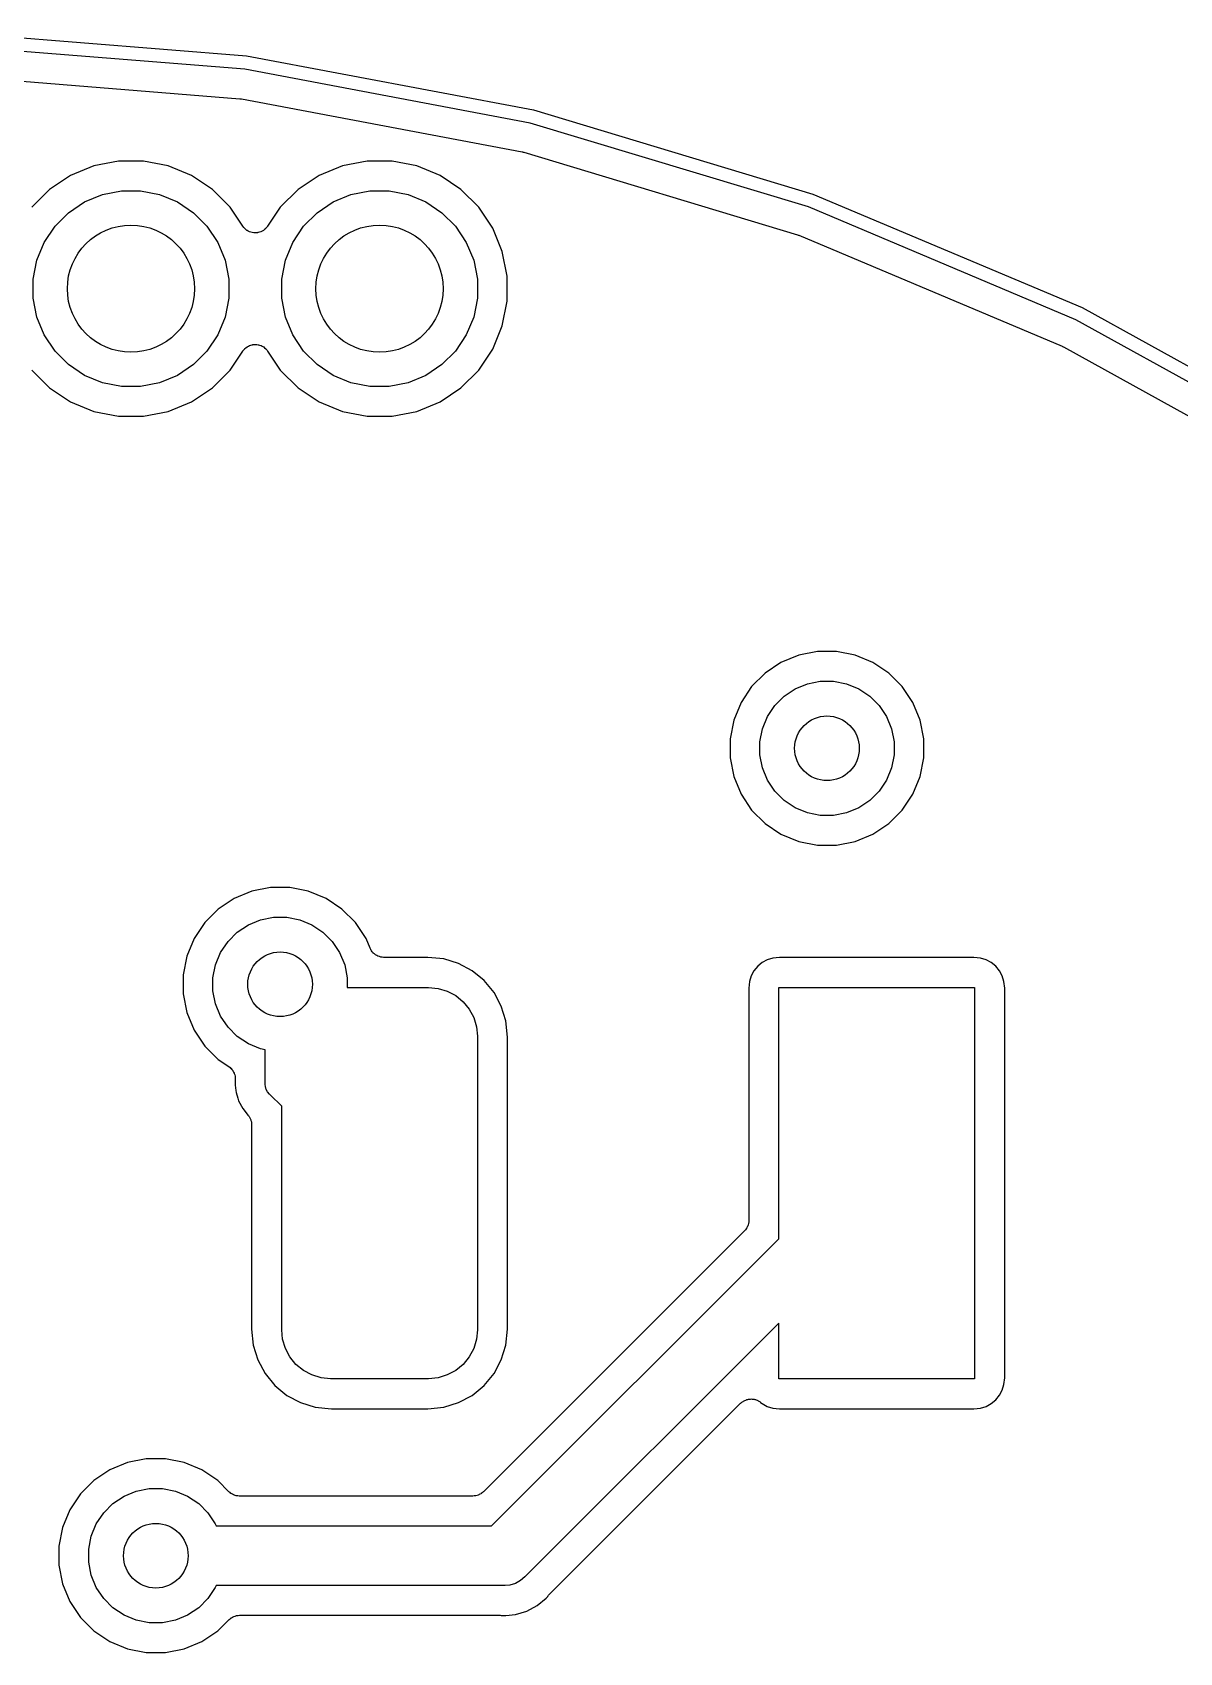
# Model space of a CAD drawing. Extents: x 176.5 to 204.5, y -115.6 to -87.6.
# Drawn here: x 191.27 to 197.13, y -95.87 to -87.59 of the extents above; entities that cross this region are included whole.
import ezdxf

# ---------------------------------------------------------------- set-up
doc = ezdxf.new("R2010")
doc.units = 0
doc.layers.add('BLACK', color=7, linetype='CONTINUOUS')

msp = doc.modelspace()

# ---------------------------------------------------------------- linework, layer by layer
at = {"layer": 'BLACK', "linetype": 'CONTINUOUS'}
for p, q in [((190.873, -87.59), (192.36, -87.709)), ((192.351, -87.7784), (190.871, -87.6599)), ((192.36, -87.709), (193.826, -87.9854)), ((193.81, -88.0534), (192.351, -87.7784)), ((190.871, -87.8125), (192.327, -87.929)), ((192.327, -87.929), (192.328, -87.9291)), ((192.328, -87.9291), (192.331, -87.9298)), ((192.331, -87.9298), (192.335, -87.9301)), ((192.335, -87.9301), (193.769, -88.2006)), ((193.826, -87.9854), (195.254, -88.4161)), ((195.231, -88.4819), (193.81, -88.0534)), ((193.769, -88.2006), (193.77, -88.2008)), ((193.77, -88.2008), (193.774, -88.2018)), ((193.774, -88.2018), (193.777, -88.2025)), ((193.777, -88.2025), (195.175, -88.624)), ((191.58, -88.2727), (191.461, -88.3218)), ((191.706, -88.2476), (191.58, -88.2727)), ((191.834, -88.2476), (191.706, -88.2476)), ((191.96, -88.2727), (191.834, -88.2476)), ((192.079, -88.3218), (191.96, -88.2727)), ((192.85, -88.2727), (192.731, -88.3218)), ((192.976, -88.2476), (192.85, -88.2727)), ((193.104, -88.2476), (192.976, -88.2476)), ((193.23, -88.2727), (193.104, -88.2476)), ((193.349, -88.3218), (193.23, -88.2727)), ((191.461, -88.3218), (191.354, -88.3932)), ((192.186, -88.3932), (192.079, -88.3218)), ((192.731, -88.3218), (192.624, -88.3932)), ((193.456, -88.3932), (193.349, -88.3218)), ((191.354, -88.3932), (191.263, -88.4841)), ((191.533, -88.4569), (191.624, -88.4192)), ((191.624, -88.4192), (191.721, -88.4)), ((191.721, -88.4), (191.819, -88.4)), ((191.819, -88.4), (191.916, -88.4192)), ((191.916, -88.4192), (192.007, -88.4569)), ((192.277, -88.4841), (192.186, -88.3932)), ((192.624, -88.3932), (192.533, -88.4841)), ((192.803, -88.4569), (192.894, -88.4192)), ((192.894, -88.4192), (192.991, -88.4)), ((192.991, -88.4), (193.089, -88.4)), ((193.089, -88.4), (193.186, -88.4192)), ((193.186, -88.4192), (193.277, -88.4569)), ((193.547, -88.4841), (193.456, -88.3932)), ((195.254, -88.4161), (196.629, -88.9961)), ((191.382, -88.5813), (191.451, -88.5116)), ((191.451, -88.5116), (191.533, -88.4569)), ((192.007, -88.4569), (192.089, -88.5116)), ((192.089, -88.5116), (192.158, -88.5813)), ((192.342, -88.5812), (192.277, -88.4841)), ((192.533, -88.4841), (192.468, -88.5812)), ((192.652, -88.5813), (192.721, -88.5116)), ((192.721, -88.5116), (192.803, -88.4569)), ((193.277, -88.4569), (193.359, -88.5116)), ((193.359, -88.5116), (193.428, -88.5813)), ((193.618, -88.591), (193.547, -88.4841)), ((196.598, -89.0591), (195.231, -88.4819)), ((191.327, -88.6632), (191.382, -88.5813)), ((192.158, -88.5813), (192.213, -88.6632)), ((192.346, -88.5868), (192.342, -88.5812)), ((192.351, -88.5925), (192.346, -88.5868)), ((192.351, -88.5926), (192.351, -88.5925)), ((192.351, -88.5927), (192.351, -88.5926)), ((192.357, -88.5973), (192.351, -88.5927)), ((192.362, -88.602), (192.357, -88.5973)), ((192.362, -88.6021), (192.362, -88.602)), ((192.363, -88.6022), (192.362, -88.6021)), ((192.369, -88.6056), (192.363, -88.6022)), ((192.375, -88.6091), (192.369, -88.6056)), ((192.376, -88.6092), (192.375, -88.6091)), ((192.375, -88.6091), (192.375, -88.6091)), ((192.383, -88.6113), (192.376, -88.6092)), ((192.389, -88.6135), (192.383, -88.6113)), ((192.39, -88.6135), (192.389, -88.6135)), ((192.39, -88.6136), (192.39, -88.6135)), ((192.397, -88.6143), (192.39, -88.6136)), ((192.404, -88.6151), (192.397, -88.6143)), ((192.405, -88.6151), (192.404, -88.6151)), ((192.404, -88.6151), (192.404, -88.6151)), ((192.412, -88.6144), (192.405, -88.6151)), ((192.419, -88.6138), (192.412, -88.6144)), ((192.426, -88.6116), (192.419, -88.6137)), ((192.419, -88.6137), (192.419, -88.6137)), ((192.419, -88.6137), (192.419, -88.6138)), ((192.433, -88.6096), (192.426, -88.6116)), ((192.434, -88.6095), (192.433, -88.6096)), ((192.44, -88.6061), (192.434, -88.6095)), ((192.434, -88.6095), (192.434, -88.6095)), ((192.447, -88.6028), (192.44, -88.6061)), ((192.452, -88.5981), (192.447, -88.6026)), ((192.447, -88.6026), (192.447, -88.6026)), ((192.447, -88.6026), (192.447, -88.6028)), ((192.458, -88.5935), (192.452, -88.5981)), ((192.463, -88.5878), (192.458, -88.5932)), ((192.458, -88.5932), (192.458, -88.5933)), ((192.458, -88.5933), (192.458, -88.5935)), ((192.468, -88.5821), (192.463, -88.5878)), ((192.468, -88.5812), (192.468, -88.5818)), ((192.468, -88.5818), (192.468, -88.5818)), ((192.468, -88.5818), (192.468, -88.5818)), ((192.468, -88.5818), (192.468, -88.5821)), ((192.597, -88.6632), (192.652, -88.5813)), ((193.428, -88.5813), (193.483, -88.6632)), ((193.667, -88.7097), (193.618, -88.591)), ((191.289, -88.7542), (191.327, -88.6632)), ((192.213, -88.6632), (192.251, -88.7542)), ((192.559, -88.7542), (192.597, -88.6632)), ((193.483, -88.6632), (193.521, -88.7542)), ((195.175, -88.624), (195.176, -88.6243)), ((195.176, -88.6243), (195.179, -88.6257)), ((195.179, -88.6257), (195.183, -88.6268)), ((195.183, -88.6268), (196.528, -89.1945)), ((191.27, -88.8508), (191.289, -88.7542)), ((192.251, -88.7542), (192.27, -88.8508)), ((192.54, -88.8508), (192.559, -88.7542)), ((193.521, -88.7542), (193.54, -88.8508)), ((193.692, -88.8357), (193.667, -88.7097)), ((191.27, -88.9492), (191.27, -88.8508)), ((192.27, -88.8508), (192.27, -88.9492)), ((192.54, -88.9492), (192.54, -88.8508)), ((193.54, -88.8508), (193.54, -88.9492)), ((193.692, -88.9643), (193.692, -88.8357)), ((191.289, -89.0458), (191.27, -88.9492)), ((192.27, -88.9492), (192.251, -89.0458)), ((192.559, -89.0458), (192.54, -88.9492)), ((193.54, -88.9492), (193.521, -89.0458)), ((193.667, -89.0903), (193.692, -88.9643)), ((196.629, -88.9961), (197.934, -89.719)), ((191.327, -89.1368), (191.289, -89.0458)), ((192.251, -89.0458), (192.213, -89.1368)), ((192.597, -89.1368), (192.559, -89.0458)), ((193.521, -89.0458), (193.483, -89.1368)), ((193.618, -89.209), (193.667, -89.0903)), ((197.897, -89.7783), (196.598, -89.0591)), ((191.382, -89.2187), (191.327, -89.1368)), ((192.213, -89.1368), (192.158, -89.2187)), ((192.357, -89.202), (192.363, -89.1974)), ((192.363, -89.1972), (192.37, -89.1939)), ((192.363, -89.1974), (192.363, -89.1972)), ((192.363, -89.1974), (192.363, -89.1974)), ((192.37, -89.1939), (192.376, -89.1905)), ((192.376, -89.1905), (192.377, -89.1904)), ((192.376, -89.1905), (192.376, -89.1905)), ((192.377, -89.1904), (192.383, -89.1884)), ((192.383, -89.1884), (192.391, -89.1863)), ((192.391, -89.1862), (192.398, -89.1856)), ((192.391, -89.1863), (192.391, -89.1862)), ((192.391, -89.1863), (192.391, -89.1863)), ((192.398, -89.1856), (192.405, -89.1849)), ((192.405, -89.1849), (192.406, -89.1849)), ((192.406, -89.1849), (192.406, -89.1849)), ((192.406, -89.1849), (192.413, -89.1857)), ((192.413, -89.1857), (192.42, -89.1864)), ((192.42, -89.1864), (192.42, -89.1865)), ((192.42, -89.1865), (192.421, -89.1865)), ((192.421, -89.1865), (192.427, -89.1887)), ((192.427, -89.1887), (192.434, -89.1908)), ((192.434, -89.1908), (192.435, -89.1909)), ((192.435, -89.1909), (192.435, -89.1909)), ((192.435, -89.1909), (192.441, -89.1944)), ((192.441, -89.1944), (192.447, -89.1978)), ((192.447, -89.1978), (192.448, -89.1979)), ((192.448, -89.1979), (192.448, -89.198)), ((192.448, -89.198), (192.453, -89.2027)), ((192.652, -89.2187), (192.597, -89.1368)), ((193.483, -89.1368), (193.428, -89.2187)), ((196.528, -89.1945), (196.529, -89.1949)), ((196.529, -89.1949), (196.532, -89.1966)), ((196.532, -89.1966), (196.535, -89.198)), ((196.535, -89.198), (197.812, -89.9055)), ((191.451, -89.2884), (191.382, -89.2187)), ((192.158, -89.2187), (192.089, -89.2884)), ((192.277, -89.3159), (192.342, -89.2188)), ((192.342, -89.2179), (192.347, -89.2122)), ((192.342, -89.2182), (192.342, -89.2179)), ((192.342, -89.2188), (192.342, -89.2182)), ((192.342, -89.2182), (192.342, -89.2182)), ((192.342, -89.2182), (192.342, -89.2182)), ((192.347, -89.2122), (192.352, -89.2068)), ((192.352, -89.2065), (192.357, -89.202)), ((192.352, -89.2067), (192.352, -89.2065)), ((192.352, -89.2068), (192.352, -89.2067)), ((192.453, -89.2027), (192.459, -89.2073)), ((192.459, -89.2073), (192.459, -89.2074)), ((192.459, -89.2074), (192.459, -89.2075)), ((192.459, -89.2075), (192.464, -89.2132)), ((192.464, -89.2132), (192.468, -89.2188)), ((192.468, -89.2188), (192.533, -89.3159)), ((192.721, -89.2884), (192.652, -89.2187)), ((193.428, -89.2187), (193.359, -89.2884)), ((193.547, -89.3159), (193.618, -89.209)), ((191.263, -89.3159), (191.354, -89.4068)), ((191.533, -89.3431), (191.451, -89.2884)), ((191.624, -89.3808), (191.533, -89.3431)), ((192.007, -89.3431), (191.916, -89.3808)), ((192.089, -89.2884), (192.007, -89.3431)), ((192.186, -89.4068), (192.277, -89.3159)), ((192.533, -89.3159), (192.624, -89.4068)), ((192.803, -89.3431), (192.721, -89.2884)), ((192.894, -89.3808), (192.803, -89.3431)), ((193.277, -89.3431), (193.186, -89.3808)), ((193.359, -89.2884), (193.277, -89.3431)), ((193.456, -89.4068), (193.547, -89.3159)), ((191.354, -89.4068), (191.461, -89.4781)), ((191.721, -89.4), (191.624, -89.3808)), ((191.819, -89.4), (191.721, -89.4)), ((191.916, -89.3808), (191.819, -89.4)), ((192.079, -89.4781), (192.186, -89.4068)), ((192.624, -89.4068), (192.731, -89.4781)), ((192.991, -89.4), (192.894, -89.3808)), ((193.089, -89.4), (192.991, -89.4)), ((193.186, -89.3808), (193.089, -89.4)), ((193.349, -89.4781), (193.456, -89.4068)), ((191.461, -89.4781), (191.58, -89.5273)), ((191.58, -89.5273), (191.706, -89.5524)), ((191.834, -89.5524), (191.96, -89.5273)), ((191.96, -89.5273), (192.079, -89.4781)), ((192.731, -89.4781), (192.85, -89.5273)), ((192.85, -89.5273), (192.976, -89.5524)), ((193.104, -89.5524), (193.23, -89.5273)), ((193.23, -89.5273), (193.349, -89.4781)), ((191.706, -89.5524), (191.834, -89.5524)), ((192.976, -89.5524), (193.104, -89.5524)), ((195.182, -90.7732), (195.091, -90.8106)), ((195.277, -90.7542), (195.182, -90.7732)), ((195.375, -90.7542), (195.277, -90.7542)), ((195.47, -90.7732), (195.375, -90.7542)), ((195.561, -90.8106), (195.47, -90.7732)), ((195.091, -90.8106), (195.01, -90.8648)), ((195.642, -90.8648), (195.561, -90.8106)), ((194.941, -90.9338), (194.887, -91.0149)), ((195.01, -90.8648), (194.941, -90.9338)), ((195.164, -90.9456), (195.226, -90.9198)), ((195.226, -90.9198), (195.292, -90.9066)), ((195.292, -90.9066), (195.36, -90.9066)), ((195.36, -90.9066), (195.426, -90.9198)), ((195.426, -90.9198), (195.488, -90.9456)), ((195.711, -90.9338), (195.642, -90.8648)), ((195.765, -91.0149), (195.711, -90.9338)), ((194.887, -91.0149), (194.85, -91.105)), ((195.06, -91.0309), (195.107, -90.9832)), ((195.107, -90.9832), (195.164, -90.9456)), ((195.488, -90.9456), (195.545, -90.9832)), ((195.545, -90.9832), (195.592, -91.0309)), ((195.802, -91.105), (195.765, -91.0149)), ((194.85, -91.105), (194.831, -91.2007)), ((194.996, -91.1495), (195.022, -91.0871)), ((195.022, -91.0871), (195.06, -91.0309)), ((195.592, -91.0309), (195.63, -91.0871)), ((195.63, -91.0871), (195.656, -91.1495)), ((195.821, -91.2007), (195.802, -91.105)), ((194.983, -91.2157), (194.996, -91.1495)), ((195.656, -91.1495), (195.669, -91.2157)), ((194.831, -91.2007), (194.831, -91.2983)), ((194.983, -91.2833), (194.983, -91.2157)), ((195.669, -91.2157), (195.669, -91.2833)), ((195.821, -91.2983), (195.821, -91.2007)), ((194.831, -91.2983), (194.85, -91.394)), ((194.996, -91.3495), (194.983, -91.2833)), ((195.022, -91.4119), (194.996, -91.3495)), ((195.656, -91.3495), (195.63, -91.4119)), ((195.669, -91.2833), (195.656, -91.3495)), ((195.802, -91.394), (195.821, -91.2983)), ((194.85, -91.394), (194.887, -91.4841)), ((195.06, -91.4681), (195.022, -91.4119)), ((195.63, -91.4119), (195.592, -91.4681)), ((195.765, -91.4841), (195.802, -91.394)), ((194.887, -91.4841), (194.941, -91.5652)), ((195.107, -91.5159), (195.06, -91.4681)), ((195.164, -91.5534), (195.107, -91.5159)), ((195.545, -91.5159), (195.488, -91.5534)), ((195.592, -91.4681), (195.545, -91.5159)), ((195.711, -91.5652), (195.765, -91.4841)), ((194.941, -91.5652), (195.01, -91.6342)), ((195.226, -91.5792), (195.164, -91.5534)), ((195.292, -91.5924), (195.226, -91.5792)), ((195.36, -91.5924), (195.292, -91.5924)), ((195.426, -91.5792), (195.36, -91.5924)), ((195.488, -91.5534), (195.426, -91.5792)), ((195.642, -91.6342), (195.711, -91.5652)), ((195.01, -91.6342), (195.091, -91.6884)), ((195.561, -91.6884), (195.642, -91.6342)), ((195.091, -91.6884), (195.182, -91.7258)), ((195.182, -91.7258), (195.277, -91.7448)), ((195.277, -91.7448), (195.375, -91.7448)), ((195.375, -91.7448), (195.47, -91.7258)), ((195.47, -91.7258), (195.561, -91.6884)), ((192.388, -91.9797), (192.297, -92.0171)), ((192.483, -91.9607), (192.388, -91.9797)), ((192.581, -91.9607), (192.483, -91.9607)), ((192.676, -91.9797), (192.581, -91.9607)), ((192.767, -92.0171), (192.676, -91.9797)), ((192.216, -92.0713), (192.147, -92.1403)), ((192.297, -92.0171), (192.216, -92.0713)), ((192.848, -92.0713), (192.767, -92.0171)), ((192.917, -92.1403), (192.848, -92.0713)), ((192.147, -92.1403), (192.093, -92.2214)), ((192.313, -92.1897), (192.37, -92.1521)), ((192.37, -92.1521), (192.432, -92.1263)), ((192.432, -92.1263), (192.498, -92.1131)), ((192.498, -92.1131), (192.566, -92.1131)), ((192.566, -92.1131), (192.632, -92.1263)), ((192.632, -92.1263), (192.694, -92.1521)), ((192.694, -92.1521), (192.751, -92.1897)), ((192.971, -92.2214), (192.917, -92.1403)), ((192.093, -92.2214), (192.056, -92.3115)), ((192.228, -92.2936), (192.266, -92.2374)), ((192.266, -92.2374), (192.313, -92.1897)), ((192.751, -92.1897), (192.798, -92.2374)), ((192.798, -92.2374), (192.836, -92.2936)), ((192.992, -92.2715), (192.971, -92.2214)), ((192.056, -92.3115), (192.037, -92.4072)), ((192.202, -92.356), (192.228, -92.2936)), ((192.836, -92.2936), (192.862, -92.356)), ((192.995, -92.2777), (192.992, -92.2715)), ((192.998, -92.284), (192.995, -92.2777)), ((192.999, -92.2843), (192.998, -92.284)), ((192.999, -92.2846), (192.999, -92.2843)), ((193.003, -92.2901), (192.999, -92.2846)), ((193.008, -92.2956), (193.003, -92.2901)), ((193.008, -92.2958), (193.008, -92.2956)), ((193.008, -92.2961), (193.008, -92.2958)), ((193.014, -92.3006), (193.008, -92.2961)), ((193.019, -92.3052), (193.014, -92.3006)), ((193.019, -92.3053), (193.019, -92.3052)), ((193.02, -92.3055), (193.019, -92.3053)), ((193.026, -92.3089), (193.02, -92.3055)), ((193.032, -92.3123), (193.026, -92.3089)), ((193.032, -92.3124), (193.032, -92.3123)), ((193.033, -92.3126), (193.032, -92.3124)), ((193.039, -92.3147), (193.033, -92.3126)), ((193.046, -92.3168), (193.039, -92.3147)), ((193.047, -92.3169), (193.046, -92.3168)), ((193.047, -92.317), (193.047, -92.3169)), ((193.054, -92.3177), (193.047, -92.317)), ((193.061, -92.3185), (193.054, -92.3177)), ((193.062, -92.3185), (193.061, -92.3185)), ((193.286, -92.3185), (193.062, -92.3185)), ((193.062, -92.3185), (193.062, -92.3185)), ((193.062, -92.3185), (193.062, -92.3185)), ((193.062, -92.3185), (193.062, -92.3185)), ((193.369, -92.3266), (193.286, -92.3185)), ((193.444, -92.3495), (193.369, -92.3266)), ((194.995, -92.3447), (194.972, -92.3637)), ((195.021, -92.3305), (194.995, -92.3447)), ((195.05, -92.3218), (195.021, -92.3305)), ((195.084, -92.3185), (195.05, -92.3218)), ((196.076, -92.3185), (195.084, -92.3185)), ((196.11, -92.3218), (196.076, -92.3185)), ((196.139, -92.3305), (196.11, -92.3218)), ((196.165, -92.3447), (196.139, -92.3305)), ((196.188, -92.3637), (196.165, -92.3447)), ((192.037, -92.4072), (192.037, -92.5048)), ((192.189, -92.4222), (192.202, -92.356)), ((192.189, -92.4898), (192.189, -92.4222)), ((192.862, -92.356), (192.875, -92.4222)), ((192.875, -92.4222), (192.875, -92.472)), ((193.514, -92.3868), (193.444, -92.3495)), ((193.575, -92.4369), (193.514, -92.3868)), ((194.939, -92.4134), (194.93, -92.4421)), ((194.953, -92.3869), (194.939, -92.4134)), ((194.972, -92.3637), (194.953, -92.3869)), ((196.207, -92.3869), (196.188, -92.3637)), ((196.221, -92.4134), (196.207, -92.3869)), ((196.23, -92.4421), (196.221, -92.4134)), ((192.037, -92.5048), (192.056, -92.6005)), ((192.202, -92.556), (192.189, -92.4898)), ((192.875, -92.472), (193.29, -92.472)), ((193.29, -92.472), (193.339, -92.4768)), ((193.339, -92.4768), (193.386, -92.491)), ((193.386, -92.491), (193.429, -92.5141)), ((193.625, -92.498), (193.575, -92.4369)), ((193.662, -92.5677), (193.625, -92.498)), ((194.93, -92.4421), (194.926, -92.4757)), ((194.926, -92.4757), (194.926, -93.6629)), ((195.08, -93.7565), (195.08, -92.472)), ((195.08, -92.472), (196.08, -92.472)), ((196.08, -92.472), (196.08, -94.472)), ((196.234, -92.4757), (196.23, -92.4421)), ((196.234, -94.4683), (196.234, -92.4757)), ((192.228, -92.6184), (192.202, -92.556)), ((193.429, -92.5141), (193.467, -92.5452)), ((193.467, -92.5452), (193.498, -92.5831)), ((193.498, -92.5831), (193.521, -92.6263)), ((193.685, -92.6434), (193.662, -92.5677)), ((192.056, -92.6005), (192.093, -92.6906)), ((192.266, -92.6746), (192.228, -92.6184)), ((192.313, -92.7223), (192.266, -92.6746)), ((193.521, -92.6263), (193.535, -92.6732)), ((193.535, -92.6732), (193.54, -92.722)), ((193.694, -92.7257), (193.685, -92.6434)), ((192.093, -92.6906), (192.147, -92.7717)), ((192.37, -92.7599), (192.313, -92.7223)), ((192.432, -92.7857), (192.37, -92.7599)), ((193.54, -92.722), (193.54, -94.222)), ((193.694, -94.2183), (193.694, -92.7257)), ((192.147, -92.7717), (192.216, -92.8407)), ((192.216, -92.8407), (192.27, -92.8763)), ((192.456, -92.7905), (192.432, -92.7857)), ((192.456, -92.9603), (192.456, -92.7905)), ((192.27, -92.8763), (192.27, -92.8765)), ((192.27, -92.8765), (192.27, -92.8765)), ((192.27, -92.8765), (192.27, -92.8765)), ((192.27, -92.8765), (192.27, -92.8769)), ((192.27, -92.8769), (192.276, -92.8815)), ((192.276, -92.8815), (192.281, -92.886)), ((192.281, -92.886), (192.281, -92.8863)), ((192.281, -92.8863), (192.282, -92.8865)), ((192.282, -92.8865), (192.286, -92.892)), ((192.286, -92.892), (192.291, -92.8975)), ((192.291, -92.8975), (192.291, -92.8978)), ((192.291, -92.8978), (192.291, -92.8981)), ((192.291, -92.8981), (192.294, -92.9044)), ((192.294, -92.9044), (192.298, -92.9106)), ((192.298, -92.9106), (192.298, -92.911)), ((192.298, -92.911), (192.298, -92.9113)), ((192.298, -92.9113), (192.3, -92.9181)), ((192.3, -92.9181), (192.302, -92.9249)), ((192.302, -92.9249), (192.302, -92.9252)), ((192.302, -92.9252), (192.302, -92.9256)), ((192.302, -92.9256), (192.303, -92.9326)), ((192.303, -92.9565), (192.302, -92.964)), ((192.302, -92.964), (192.303, -92.9715)), ((192.303, -92.9326), (192.303, -92.9397)), ((192.303, -92.9397), (192.303, -92.949)), ((192.303, -92.949), (192.303, -92.9501)), ((192.303, -92.9501), (192.303, -92.9533)), ((192.303, -92.9533), (192.303, -92.9565)), ((192.303, -92.9715), (192.303, -92.9716)), ((192.303, -92.9716), (192.306, -92.9981)), ((192.306, -92.9981), (192.306, -92.9981)), ((192.306, -92.9981), (192.307, -93.0088)), ((192.307, -93.0088), (192.316, -93.038)), ((192.455, -92.964), (192.456, -92.9603)), ((192.456, -92.9677), (192.455, -92.964)), ((192.457, -92.9789), (192.456, -92.9677)), ((192.456, -92.9677), (192.456, -92.9677)), ((192.461, -92.9933), (192.457, -92.9789)), ((192.468, -93.0065), (192.461, -92.9933)), ((192.478, -93.0181), (192.468, -93.0065)), ((192.316, -93.038), (192.316, -93.0381)), ((192.316, -93.0381), (192.32, -93.0519)), ((192.32, -93.0519), (192.341, -93.0916)), ((192.341, -93.0916), (192.369, -93.126)), ((192.481, -93.0205), (192.478, -93.0181)), ((192.54, -93.0798), (192.481, -93.0205)), ((192.54, -94.222), (192.54, -93.0798)), ((192.369, -93.126), (192.37, -93.1268)), ((192.37, -93.1268), (192.372, -93.1296)), ((192.372, -93.1296), (192.374, -93.1321)), ((192.374, -93.1321), (192.376, -93.1358)), ((192.376, -93.1358), (192.378, -93.1393)), ((192.378, -93.1393), (192.379, -93.1423)), ((192.379, -93.1423), (192.381, -93.1453)), ((192.381, -93.1453), (192.382, -93.1492)), ((192.382, -93.1492), (192.383, -93.1531)), ((192.383, -93.1531), (192.384, -93.1563)), ((192.384, -93.1563), (192.385, -93.1595)), ((192.385, -93.1595), (192.385, -93.1636)), ((192.385, -93.1636), (192.386, -93.1677)), ((192.386, -93.1677), (192.386, -93.171)), ((192.386, -93.171), (192.386, -93.1743)), ((192.386, -93.1743), (192.386, -94.2183)), ((194.926, -93.671), (194.925, -93.678)), ((194.926, -93.6629), (194.926, -93.6632)), ((194.926, -93.6632), (194.926, -93.6632)), ((194.926, -93.6632), (194.926, -93.6632)), ((194.926, -93.6632), (194.926, -93.664)), ((194.926, -93.664), (194.926, -93.671)), ((194.904, -93.7168), (193.571, -95.0499)), ((194.909, -93.7113), (194.904, -93.7168)), ((194.913, -93.7059), (194.909, -93.7113)), ((194.914, -93.7053), (194.913, -93.7056)), ((194.913, -93.7056), (194.913, -93.7059)), ((194.917, -93.6991), (194.914, -93.7053)), ((194.92, -93.6929), (194.917, -93.6991)), ((194.921, -93.6922), (194.92, -93.6925)), ((194.92, -93.6925), (194.92, -93.6929)), ((194.923, -93.6854), (194.921, -93.6922)), ((194.925, -93.6787), (194.923, -93.6854)), ((194.925, -93.678), (194.925, -93.6783)), ((194.925, -93.6783), (194.925, -93.6787)), ((193.612, -95.2246), (195.08, -93.7565)), ((192.386, -94.2183), (192.395, -94.3006)), ((192.545, -94.2708), (192.54, -94.222)), ((193.54, -94.222), (193.535, -94.2708)), ((193.685, -94.3006), (193.694, -94.2183)), ((195.08, -94.1875), (193.788, -95.4795)), ((195.08, -94.472), (195.08, -94.1875)), ((192.395, -94.3006), (192.418, -94.3763)), ((192.559, -94.3177), (192.545, -94.2708)), ((192.582, -94.3609), (192.559, -94.3177)), ((193.521, -94.3177), (193.498, -94.3609)), ((193.535, -94.2708), (193.521, -94.3177)), ((193.662, -94.3763), (193.685, -94.3006)), ((192.418, -94.3763), (192.455, -94.446)), ((192.613, -94.3988), (192.582, -94.3609)), ((192.651, -94.4299), (192.613, -94.3988)), ((193.467, -94.3988), (193.429, -94.4299)), ((193.498, -94.3609), (193.467, -94.3988)), ((193.625, -94.446), (193.662, -94.3763)), ((192.455, -94.446), (192.505, -94.5071)), ((192.694, -94.453), (192.651, -94.4299)), ((192.741, -94.4672), (192.694, -94.453)), ((192.79, -94.472), (192.741, -94.4672)), ((193.29, -94.472), (192.79, -94.472)), ((193.339, -94.4672), (193.29, -94.472)), ((193.386, -94.453), (193.339, -94.4672)), ((193.429, -94.4299), (193.386, -94.453)), ((193.575, -94.5071), (193.625, -94.446)), ((196.08, -94.472), (195.08, -94.472)), ((196.23, -94.5019), (196.234, -94.4683)), ((192.505, -94.5071), (192.566, -94.5572)), ((192.566, -94.5572), (192.636, -94.5944)), ((193.444, -94.5944), (193.514, -94.5572)), ((193.514, -94.5572), (193.575, -94.5071)), ((194.903, -94.5845), (194.907, -94.583)), ((194.907, -94.583), (194.911, -94.5812)), ((194.911, -94.5812), (194.914, -94.5802)), ((194.914, -94.5802), (194.917, -94.5789)), ((194.917, -94.5789), (194.921, -94.5781)), ((194.921, -94.5781), (194.925, -94.577)), ((194.925, -94.577), (194.928, -94.5767)), ((194.928, -94.5767), (194.932, -94.5761)), ((194.932, -94.5761), (194.936, -94.5761)), ((194.936, -94.5761), (194.94, -94.5757)), ((194.94, -94.5757), (194.943, -94.5761)), ((194.943, -94.5761), (194.947, -94.5761)), ((194.947, -94.5761), (194.95, -94.5769)), ((194.95, -94.5769), (194.954, -94.5773)), ((194.954, -94.5773), (194.958, -94.5784)), ((194.958, -94.5784), (194.961, -94.579)), ((194.961, -94.579), (194.965, -94.5806)), ((194.965, -94.5806), (194.969, -94.5818)), ((194.969, -94.5818), (194.972, -94.5834)), ((194.972, -94.5834), (194.975, -94.5848)), ((196.165, -94.5993), (196.188, -94.5803)), ((196.188, -94.5803), (196.207, -94.5571)), ((196.207, -94.5571), (196.221, -94.5306)), ((196.221, -94.5306), (196.23, -94.5019)), ((192.636, -94.5944), (192.711, -94.6174)), ((192.711, -94.6174), (192.794, -94.6255)), ((192.794, -94.6255), (193.286, -94.6255)), ((193.286, -94.6255), (193.369, -94.6174)), ((193.369, -94.6174), (193.444, -94.5944)), ((193.904, -95.5793), (194.885, -94.598)), ((194.885, -94.598), (194.886, -94.5973)), ((194.886, -94.5973), (194.888, -94.5951)), ((194.888, -94.5951), (194.891, -94.5927)), ((194.891, -94.5927), (194.894, -94.5905)), ((194.894, -94.5905), (194.897, -94.588)), ((194.897, -94.588), (194.9, -94.5864)), ((194.9, -94.5864), (194.903, -94.5845)), ((194.975, -94.5848), (194.978, -94.587)), ((194.978, -94.587), (194.982, -94.5889)), ((194.982, -94.5889), (194.984, -94.5911)), ((194.984, -94.5911), (194.987, -94.593)), ((194.987, -94.593), (194.995, -94.5993)), ((194.995, -94.5993), (195.021, -94.6135)), ((195.021, -94.6135), (195.05, -94.6222)), ((195.05, -94.6222), (195.084, -94.6255)), ((195.084, -94.6255), (196.076, -94.6255)), ((196.076, -94.6255), (196.11, -94.6222)), ((196.11, -94.6222), (196.139, -94.6135)), ((196.139, -94.6135), (196.165, -94.5993)), ((191.753, -94.9007), (191.662, -94.9381)), ((191.848, -94.8817), (191.753, -94.9007)), ((191.946, -94.8817), (191.848, -94.8817)), ((192.041, -94.9007), (191.946, -94.8817)), ((192.132, -94.9381), (192.041, -94.9007)), ((191.581, -94.9923), (191.512, -95.0613)), ((191.662, -94.9381), (191.581, -94.9923)), ((192.213, -94.9923), (192.132, -94.9381)), ((192.27, -95.0499), (192.213, -94.9923)), ((191.512, -95.0613), (191.458, -95.1424)), ((191.678, -95.1107), (191.735, -95.0731)), ((191.735, -95.0731), (191.797, -95.0473)), ((191.797, -95.0473), (191.863, -95.0341)), ((191.863, -95.0341), (191.931, -95.0341)), ((191.931, -95.0341), (191.997, -95.0473)), ((191.997, -95.0473), (192.059, -95.0731)), ((192.059, -95.0731), (192.116, -95.1107)), ((192.276, -95.0544), (192.27, -95.0499)), ((192.281, -95.0589), (192.276, -95.0544)), ((192.282, -95.0591), (192.281, -95.0589)), ((192.282, -95.0593), (192.282, -95.0591)), ((192.288, -95.0626), (192.282, -95.0593)), ((192.294, -95.066), (192.288, -95.0626)), ((192.295, -95.0662), (192.294, -95.066)), ((192.295, -95.0663), (192.295, -95.0662)), ((192.302, -95.0684), (192.295, -95.0663)), ((192.308, -95.0705), (192.302, -95.0684)), ((192.309, -95.0706), (192.308, -95.0705)), ((192.309, -95.0707), (192.309, -95.0706)), ((192.316, -95.0714), (192.309, -95.0707)), ((192.323, -95.0722), (192.316, -95.0714)), ((192.324, -95.0722), (192.323, -95.0722)), ((193.517, -95.0722), (192.324, -95.0722)), ((192.324, -95.0722), (192.324, -95.0722)), ((192.324, -95.0722), (192.324, -95.0722)), ((192.324, -95.0722), (192.324, -95.0722)), ((193.524, -95.0715), (193.517, -95.0722)), ((193.531, -95.0709), (193.524, -95.0715)), ((193.532, -95.0708), (193.531, -95.0709)), ((193.539, -95.0687), (193.532, -95.0707)), ((193.532, -95.0707), (193.532, -95.0708)), ((193.545, -95.0667), (193.539, -95.0687)), ((193.546, -95.0666), (193.545, -95.0667)), ((193.552, -95.0631), (193.546, -95.0664)), ((193.546, -95.0664), (193.546, -95.0666)), ((193.559, -95.0599), (193.552, -95.0631)), ((193.565, -95.0551), (193.559, -95.0595)), ((193.559, -95.0595), (193.559, -95.0597)), ((193.559, -95.0597), (193.559, -95.0599)), ((193.57, -95.0506), (193.565, -95.0551)), ((193.571, -95.0501), (193.57, -95.0506)), ((193.571, -95.0499), (193.571, -95.0501)), ((193.571, -95.0501), (193.571, -95.0501)), ((193.571, -95.0501), (193.571, -95.0501)), ((191.458, -95.1424), (191.421, -95.2325)), ((191.593, -95.2146), (191.631, -95.1584)), ((191.631, -95.1584), (191.678, -95.1107)), ((192.116, -95.1107), (192.163, -95.1584)), ((192.163, -95.1584), (192.201, -95.2146)), ((191.421, -95.2325), (191.402, -95.3282)), ((191.567, -95.277), (191.593, -95.2146)), ((192.201, -95.2146), (192.205, -95.2246)), ((192.205, -95.2246), (193.612, -95.2246)), ((191.402, -95.3282), (191.402, -95.4258)), ((191.554, -95.3432), (191.567, -95.277)), ((191.554, -95.4108), (191.554, -95.3432)), ((191.567, -95.477), (191.554, -95.4108)), ((191.402, -95.4258), (191.421, -95.5215)), ((191.593, -95.5394), (191.567, -95.477)), ((193.783, -95.4853), (193.76, -95.5043)), ((193.788, -95.4795), (193.783, -95.4853)), ((191.421, -95.5215), (191.458, -95.6116)), ((191.631, -95.5956), (191.593, -95.5394)), ((192.201, -95.5394), (192.163, -95.5956)), ((192.205, -95.5294), (192.201, -95.5394)), ((193.668, -95.5294), (192.205, -95.5294)), ((193.675, -95.5301), (193.668, -95.5294)), ((193.682, -95.5294), (193.675, -95.5301)), ((193.705, -95.5272), (193.682, -95.5294)), ((193.682, -95.5294), (193.682, -95.5294)), ((193.734, -95.5185), (193.705, -95.5272)), ((193.76, -95.5043), (193.734, -95.5185)), ((191.458, -95.6116), (191.512, -95.6927)), ((191.678, -95.6433), (191.631, -95.5956)), ((191.735, -95.6809), (191.678, -95.6433)), ((192.116, -95.6433), (192.059, -95.6809)), ((192.163, -95.5956), (192.116, -95.6433)), ((193.735, -95.6774), (193.792, -95.66)), ((193.792, -95.66), (193.845, -95.6317)), ((193.845, -95.6317), (193.892, -95.5936)), ((193.892, -95.5936), (193.899, -95.5848)), ((193.899, -95.584), (193.902, -95.5818)), ((193.899, -95.5848), (193.899, -95.584)), ((193.902, -95.5818), (193.904, -95.5793)), ((191.512, -95.6927), (191.581, -95.7617)), ((191.797, -95.7067), (191.735, -95.6809)), ((191.863, -95.7199), (191.797, -95.7067)), ((191.931, -95.7199), (191.863, -95.7199)), ((191.997, -95.7067), (191.931, -95.7199)), ((192.059, -95.6809), (191.997, -95.7067)), ((192.213, -95.7617), (192.27, -95.7041)), ((192.27, -95.7041), (192.271, -95.7039)), ((192.271, -95.7034), (192.277, -95.6989)), ((192.271, -95.7039), (192.271, -95.7034)), ((192.271, -95.7039), (192.271, -95.7039)), ((192.271, -95.7039), (192.271, -95.7039)), ((192.277, -95.6989), (192.282, -95.6945)), ((192.282, -95.6943), (192.283, -95.6941)), ((192.282, -95.6945), (192.282, -95.6943)), ((192.283, -95.6941), (192.289, -95.6908)), ((192.289, -95.6908), (192.295, -95.6876)), ((192.295, -95.6876), (192.296, -95.6874)), ((192.296, -95.6872), (192.303, -95.6853)), ((192.296, -95.6874), (192.296, -95.6872)), ((192.303, -95.6853), (192.309, -95.6833)), ((192.309, -95.6833), (192.31, -95.6832)), ((192.31, -95.6831), (192.317, -95.6825)), ((192.31, -95.6832), (192.31, -95.6831)), ((192.317, -95.6825), (192.324, -95.6818)), ((192.324, -95.6818), (193.656, -95.6818)), ((193.656, -95.6818), (193.657, -95.6818)), ((193.657, -95.6818), (193.661, -95.6822)), ((193.661, -95.6822), (193.664, -95.6822)), ((193.664, -95.6822), (193.675, -95.6833)), ((193.675, -95.6833), (193.686, -95.6822)), ((193.686, -95.6822), (193.735, -95.6774)), ((193.686, -95.6822), (193.686, -95.6822)), ((191.581, -95.7617), (191.662, -95.8159)), ((191.662, -95.8159), (191.753, -95.8533)), ((192.041, -95.8533), (192.132, -95.8159)), ((192.132, -95.8159), (192.213, -95.7617)), ((191.753, -95.8533), (191.848, -95.8723)), ((191.848, -95.8723), (191.946, -95.8723)), ((191.946, -95.8723), (192.041, -95.8533))]:
    msp.add_line(p, q, dxfattribs=at)
at = {"layer": 'BLACK'}
for centre, radius in [((191.77, -88.9), 0.325), ((191.77, -88.9), 0.325), ((193.04, -88.9), 0.325), ((193.04, -88.9), 0.325), ((195.326, -91.2495), 0.1651), ((192.532, -92.456), 0.1651), ((191.897, -95.377), 0.1651)]:
    msp.add_circle(centre, radius, dxfattribs=at)

doc.saveas('drawing.dxf')
